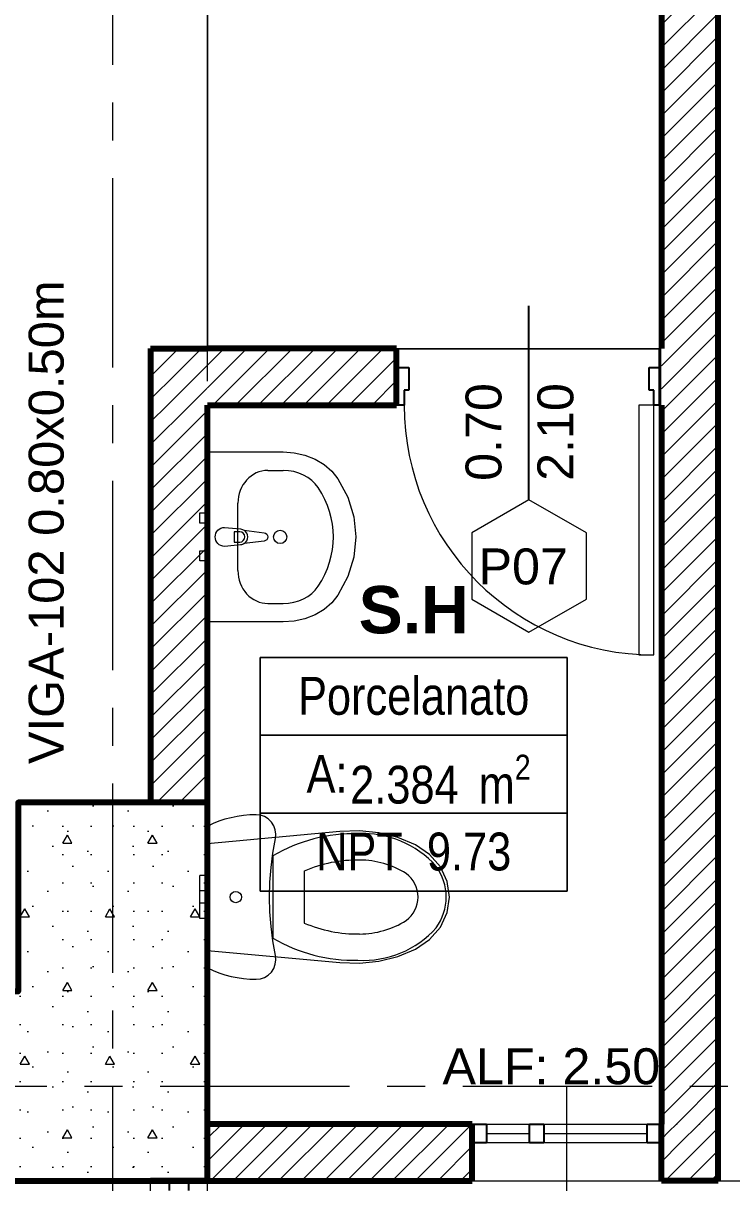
# Model space of a CAD drawing. Header units: inches. Extents: x -38 to 5698, y -33 to 92.
# Drawn here: x 236.083 to 237.956, y 29.695 to 32.76 of the extents above; entities that cross this region are included whole.
import ezdxf

# ---------------------------------------------------------------- set-up
doc = ezdxf.new("R2010")
doc.units = ezdxf.units.IN
doc.header["$MEASUREMENT"] = 0
doc.set_wipeout_variables(frame=1)
for name, pattern in [('Hidden Line', [0.195611, 0.141111, -0.0545]), ('Punto & Raya', [0.65, 0.5, -0.075, 0, -0.075]), ('Rayas', [0.282222, 0.141111, -0.141111]), ('Wipeout_Contour', [1, 0, -1])]:
    doc.linetypes.add(name, pattern=pattern)
for name, color, linetype in [('02 _ ARQ _ ALB _ Ejes Generales', 7, 'Continuous'), ('02 _ ARQ _ ALB _ Mobiliario', 7, 'Continuous'), ('02 _ ARQ _ ZON _ Espacio.3D', 7, 'Continuous'), ('08 _ STR _ EXT _ 06 Columnas', 7, 'Continuous'), ('08 _ STR _ EXT _ 07 Losa Aligerada', 7, 'Continuous'), ('08 _ STR _ EXT _ 09 Vigas', 7, 'Continuous'), ('Dibujo 2D - General', 7, 'Continuous'), ('Estructura - 04 MURO', 253, 'Continuous'), ('Interior - Sanitarios', 7, 'Continuous'), ('Notas - Etiquetas', 251, 'Continuous')]:
    doc.layers.add(name, color=color, linetype=linetype)
doc.styles.add('Estilo_Generado_4', font='swisse.ttf')
doc.styles.add('Estilo_Generado_8', font='arialbd.ttf')
doc.styles.add('Estilo_Generado_9', font='ARIALN.TTF')
pattern_1 = [(45, (185.000023, 3e-09), (-0.030052038, 0.030052038), [])]

msp = doc.modelspace()

# ---------------------------------------------------------------- linework, layer by layer
at = {"layer": '02 _ ARQ _ ALB _ Ejes Generales', "color": 252, "linetype": 'Punto & Raya', "lineweight": 13}
msp.add_line((236.32, 3.05), (236.32, 44.9), dxfattribs=at)
at = {"layer": '02 _ ARQ _ ALB _ Mobiliario', "color": 205, "linetype": 'Continuous', "lineweight": 13}
for p, q in [((236.743, 30.5589), (236.743, 30.45)), ((236.8256, 30.5188), (236.8256, 30.45)), ((236.743, 30.45), (236.743, 30.3411)), ((236.8256, 30.45), (236.8256, 30.3812))]:
    msp.add_line(p, q, dxfattribs=at)
for centre, major_axis, start_param, end_param in [((236.9823, 30.3605), (0.2571, 0), 0.725935, 1.626524), ((236.9579, 30.1919), (0.4255, 0), 1.547178, 2.100199), ((236.9676, 30.1855), (0.3624, 0), 1.557891, 1.973619), ((236.9716, 30.3151), (0.2328, 0), 1.009878, 1.567543), ((237.0628, 30.4492), (0.1386, 0), 0.005861, 0.632505), ((237.0488, 30.4492), (0.0783, 0), 0.010391, 0.933696), ((237.0488, 30.4508), (0.0783, 0), 5.34949, 6.272794), ((237.0628, 30.4508), (0.1386, 0), 5.650681, 6.277325), ((236.9676, 30.7145), (0.3624, 0), 4.309564, 4.725291), ((236.9716, 30.5849), (0.2328, 0), 4.715638, 5.273303), ((236.9823, 30.5395), (0.2571, 0), 4.656658, 5.557246), ((236.9579, 30.7081), (0.4255, 0), 4.182984, 4.736005)]:
    msp.add_ellipse(centre, major_axis=major_axis, ratio=0.999377, start_param=start_param, end_param=end_param, dxfattribs=at)
msp.add_ellipse((236.645, 30.45), major_axis=(0, 0.015), ratio=0.999724, dxfattribs=at)
at = {"layer": '02 _ ARQ _ ZON _ Espacio.3D', "color": 252, "linetype": 'Continuous', "lineweight": 13}
for p, q in [((237.5213, 31.0835), (236.7094, 31.0835)), ((236.7094, 31.0835), (236.7094, 30.4659)), ((236.7094, 31.0835), (237.5213, 31.0835)), ((236.7094, 30.8776), (236.7094, 31.0835)), ((237.5213, 30.4659), (237.5213, 31.0835)), ((237.5213, 31.0835), (237.5213, 30.8776)), ((237.5213, 30.8776), (236.7094, 30.8776)), ((236.7094, 30.8776), (237.5213, 30.8776)), ((236.7094, 30.6718), (236.7094, 30.8776)), ((237.5213, 30.8776), (237.5213, 30.6718)), ((237.5213, 30.6718), (236.7094, 30.6718)), ((236.7094, 30.6718), (237.5213, 30.6718)), ((236.7094, 30.4659), (236.7094, 30.6718)), ((237.5213, 30.6718), (237.5213, 30.4659)), ((236.7094, 30.4659), (237.5213, 30.4659)), ((237.5213, 30.4659), (236.7094, 30.4659))]:
    msp.add_line(p, q, dxfattribs=at)
at = {"layer": '02 _ ARQ _ ZON _ Espacio.3D', "color": 254, "linetype": 'Continuous', "lineweight": 0, "flags": 128}
msp.add_lwpolyline([(229.07, 31), (229.57, 31), (229.57, 29.7499), (235.57, 29.75), (235.57, 30.2), (236.07, 30.2), (236.07, 30.7), (236.42, 30.7), (236.42, 31.8991), (237.7701, 31.8991), (237.7701, 32.9963), (236.42, 32.9963), (236.4201, 39), (236.07, 39), (236.07, 39.4), (235.67, 39.4), (235.67, 39.7505), (229.57, 39.7505), (229.57, 39), (229.07, 39)], dxfattribs=at)
at = {"layer": '02 _ ARQ _ ZON _ Espacio.3D', "color": 9, "linetype": 'Continuous', "lineweight": 5, "flags": 128}
msp.add_lwpolyline([(236.57, 29.85), (237.7701, 29.85), (237.7701, 31.8991), (237.0694, 31.8991), (237.07, 31.7491), (236.57, 31.7491)], close=True, dxfattribs=at)
at = {"layer": '02 _ ARQ _ ZON _ Espacio.3D', "color": 254, "linetype": 'Continuous', "lineweight": 0, "flags": 128}
msp.add_lwpolyline([(236.42, 27), (236.42, 29.7), (231.72, 29.7), (231.72, 26.9), (236.07, 26.9), (236.07, 27)], close=True, dxfattribs=at)
at = {"layer": '08 _ STR _ EXT _ 07 Losa Aligerada', "color": 7, "linetype": 'Rayas', "lineweight": 18, "flags": 128}
msp.add_lwpolyline([(193.22, 11.97, 1.049431), (198.7936, 6.3), (209.6002, 6.3), (209.6002, 6.2005), (214.7981, 6.2005), (214.7981, 7.2), (222.07, 7.2), (222.07, 5.6637), (223.2699, 5.6637), (223.2699, 4.2), (228.3699, 4.2), (228.3699, 5.6637), (229.57, 5.6637), (229.57, 7.2), (236.57, 7.2), (236.57, 14.9999), (236.57, 15.1499), (236.5699, 15.1499), (236.5699, 15.7999), (236.57, 15.7999), (236.57, 18.1001), (236.57, 20.35), (234.07, 20.35), (231.67, 20.35), (231.67, 22.35), (231.67, 22.6), (231.67, 24.5), (231.67, 24.75), (231.67, 26.75), (236.57, 26.75), (236.57, 29.7), (236.57, 35.2005), (236.57, 39.9), (228.67, 39.9), (223.5529, 39.9), (223.5529, 40.9), (218.9324, 40.9), (218.9324, 39.9), (208.37, 39.9), (208.37, 41.4352), (207.42, 41.4352), (207.42, 42.9), (202.22, 42.9), (202.22, 41.4352), (201.2699, 41.4352), (201.2699, 39.9), (196.27, 39.9), (196.27, 41.1), (192.87, 41.1), (192.87, 37.7), (194.07, 37.7), (194.07, 33.9), (193.17, 33.9), (193.17, 21.2663), (193.22, 21.2663)], format="xyb", close=True, dxfattribs=at)
at = {"layer": '08 _ STR _ EXT _ 07 Losa Aligerada', "color": 7, "linetype": 'Continuous', "lineweight": 18, "flags": 128}
msp.add_lwpolyline([(236.57, 26.75), (236.57, 39.9), (228.67, 39.9), (226.1798, 39.9), (226.1798, 40.9), (221.5593, 40.9), (221.5593, 39.9), (208.37, 39.9), (208.37, 42.6544), (207.42, 42.6544)], dxfattribs=at)
msp.add_lwpolyline([(237.92, 29.7), (237.92, 35.2005), (236.57, 35.2005), (236.57, 29.7)], close=True, dxfattribs=at)
at = {"layer": 'Estructura - 04 MURO', "color": 152, "linetype": 'Continuous', "lineweight": 25}
msp.add_line((237.42, 31.5), (237.42, 32.0125), dxfattribs=at)
at = {"layer": 'Estructura - 04 MURO', "color": 7, "linetype": 'Continuous', "lineweight": 80}
for p, q in [((237.77, 31.85), (237.77, 31.9)), ((237.77, 31.85), (237.77, 31.9)), ((237.77, 31.75), (237.77, 31.85)), ((237.77, 31.75), (237.77, 31.85)), ((237.77, 31.75), (237.77, 31.85)), ((236.47, 29.7), (236.42, 29.7)), ((236.47, 29.7), (236.42, 29.7)), ((236.52, 29.7), (236.47, 29.7)), ((236.52, 29.7), (236.47, 29.7)), ((236.52, 29.7), (236.47, 29.7)), ((236.57, 29.7), (236.52, 29.7)), ((236.57, 29.7), (236.52, 29.7))]:
    msp.add_line(p, q, dxfattribs=at)
at = {"layer": 'Estructura - 04 MURO', "color": 165, "linetype": 'Continuous', "lineweight": 25}
for p, q in [((237.102, 31.85), (237.102, 31.79)), ((237.738, 31.79), (237.738, 31.85)), ((237.738, 31.85), (237.77, 31.85)), ((237.77, 31.85), (237.77, 31.75)), ((237.102, 31.79), (237.09, 31.79)), ((237.09, 31.79), (237.09, 31.75)), ((237.75, 31.79), (237.738, 31.79)), ((237.75, 31.75), (237.75, 31.79)), ((237.77, 31.75), (237.75, 31.75)), ((237.3075, 29.85), (237.3075, 29.8)), ((237.4213, 29.8), (237.4213, 29.85)), ((237.4213, 29.85), (237.44, 29.85)), ((237.44, 29.85), (237.4588, 29.85)), ((237.4588, 29.85), (237.4588, 29.8)), ((237.7325, 29.8), (237.7325, 29.85)), ((237.44, 29.8), (237.4213, 29.8)), ((237.4588, 29.8), (237.44, 29.8)), ((236.47, 29.674), (236.47, 29.7)), ((236.52, 29.7), (236.52, 29.674))]:
    msp.add_line(p, q, dxfattribs=at)
at = {"layer": 'Estructura - 04 MURO', "color": 165, "linetype": 'Continuous', "lineweight": 15}
for p, q in [((237.75, 31.75), (237.71, 31.75)), ((237.71, 31.75), (237.71, 31.09)), ((237.75, 31.09), (237.75, 31.75)), ((237.71, 31.09), (237.75, 31.09)), ((237.52, 29.2969), (237.52, 29.95)), ((237.3075, 29.85), (237.4213, 29.85)), ((237.3075, 29.825), (237.4213, 29.825)), ((237.4588, 29.85), (237.7325, 29.85)), ((237.4588, 29.825), (237.7325, 29.825)), ((237.4213, 29.8), (237.3075, 29.8)), ((237.7325, 29.8), (237.4588, 29.8)), ((236.42, 27), (236.42, 29.7)), ((236.57, 27), (236.57, 29.7))]:
    msp.add_line(p, q, dxfattribs=at)
at = {"layer": 'Estructura - 04 MURO', "color": 251, "linetype": 'Continuous', "lineweight": 13, "flags": 128}
msp.add_lwpolyline([(237.42, 31.15), (237.5716, 31.2375), (237.5716, 31.4125), (237.42, 31.5), (237.2685, 31.4125), (237.2685, 31.2375)], close=True, dxfattribs=at)
at = {"layer": 'Estructura - 04 MURO', "color": 7, "linetype": 'Continuous', "lineweight": 15}
msp.add_arc((237.75, 31.75), 0.66, 180, 270, dxfattribs=at)
at = {"layer": 'Interior - Sanitarios', "color": 205, "linetype": 'Continuous', "lineweight": 13}
for p, q in [((236.7299, 31.5777), (236.7699, 31.5777)), ((236.6505, 31.3128), (236.6505, 31.4908)), ((236.6553, 31.4154), (236.6405, 31.4154)), ((236.6405, 31.4154), (236.6405, 31.3882)), ((236.6405, 31.3882), (236.6553, 31.3882)), ((236.7299, 31.2259), (236.7699, 31.2259))]:
    msp.add_line(p, q, dxfattribs=at)
at = {"layer": 'Interior - Sanitarios', "color": 205, "linetype": 'Continuous', "lineweight": 13, "flags": 128}
msp.add_lwpolyline([(236.6155, 31.4268), (236.6575, 31.4228, -0.12102), (236.667, 31.4195), (236.7199, 31.4129, -0.882566), (236.7199, 31.3907), (236.667, 31.3841, -0.12102), (236.6575, 31.3808), (236.6155, 31.3768, -1)], format="xyb", close=True, dxfattribs=at)
at = {"layer": 'Interior - Sanitarios', "color": 205, "linetype": 'Continuous', "lineweight": 13}
msp.add_circle((236.7624, 31.4018), 0.0175, dxfattribs=at)
for centre, radius, start, end in [((236.6556, 31.4018), 0.0211, 302.771, 57.229), ((236.6553, 31.4018), 0.0136, 270, 90)]:
    msp.add_arc(centre, radius, start, end, dxfattribs=at)
for centre, major_axis, ratio, start_param, end_param in [((236.7299, 31.4907), (0, 0.087), 0.9125, 0, 1.570796), ((236.7699, 31.4908), (0.1057, 0), 0.821452, 0.496975, 1.570796), ((236.57, 31.4018), (0.3331, 0), 0.821452, 5.78621, 6.78016), ((236.7299, 31.3129), (0, 0.087), 0.9125, 1.570796, 3.141593), ((236.7699, 31.3127), (0.1057, 0), 0.821452, 4.712389, 5.78621)]:
    msp.add_ellipse(centre, major_axis=major_axis, ratio=ratio, start_param=start_param, end_param=end_param, dxfattribs=at)

# ---------------------------------------------------------------- texts
at = {"layer": '02 _ ARQ _ ZON _ Espacio.3D', "color": 252, "lineweight": 25, "attachment_point": 2}
for s, insert, char_height, style in [('\\A1;{\\pqc;\\pt0;\\fArial|b1|i0|c0|p34;S.H}', (237.1153, 31.272), 0.125, 'Estilo_Generado_8'), ('\\A1;{\\pqc;\\pt0;\\fArial Narrow|b0|i0|c0|p34;Porcelanato}', (237.1153, 31.0317), 0.1, 'Estilo_Generado_9'), ('\\A1;{\\pqc;\\pt0;\\fArial Narrow|b0|i0|c0|p34;A: }', (236.8862, 30.8258), 0.1, 'Estilo_Generado_9'), ('\\A1;{\\pqc;\\pt0,0.3;\\fArial Narrow|b0|i0|c0|p34;2.384\\fArial Narrow|b0|i0|c0|p34;\\A1{\\H.66x;\\S^  ;}\\fArial Narrow|b0|i0|c0|p34; m\\fArial Narrow|b0|i0|c0|p34;\\A1{\\H.66x;\\S2^  ;}}', (237.1859, 30.8262), 0.1, 'Estilo_Generado_9'), ('\\A1;{\\pqc;\\pt0;\\fArial Narrow|b0|i0|c0|p34;NPT  9.73}', (237.1153, 30.6203), 0.1, 'Estilo_Generado_9')]:
    msp.add_mtext(s, dxfattribs=dict(at, insert=insert, char_height=char_height, style=style))
at = {"layer": 'Estructura - 04 MURO', "color": 251, "lineweight": 25, "char_height": 0.095, "attachment_point": 7, "style": 'Estilo_Generado_4'}
for s, insert, rotation in [('\\A1;{\\pql;\\pt0;\\fSwis721 Ex BT|b0|i0|c0|p34;0.70\\fSwis721 Ex BT|b0|i0|c0|p34;\\A1{\\H.66x;\\S^  ;}\\fSwis721 Ex BT|b0|i0|c0|p34;\\fSwis721 Ex BT|b0|i0|c0|p34;}', (237.375, 31.55), 90), ('\\A1;{\\pql;\\pt0;\\fSwis721 Ex BT|b0|i0|c0|p34;2.10\\fSwis721 Ex BT|b0|i0|c0|p34;\\A1{\\H.66x;\\S^  ;}\\fSwis721 Ex BT|b0|i0|c0|p34;\\fSwis721 Ex BT|b0|i0|c0|p34;}', (237.565, 31.55), 90), ('\\A1;{\\pql;\\pt0;\\fSwis721 Ex BT|b0|i0|c0|p34;P07\\fSwis721 Ex BT|b0|i0|c0|p34;\\fSwis721 Ex BT|b0|i0|c0|p34;\\fSwis721 Ex BT|b0|i0|c0|p34;}', (237.2867, 31.275), 360)]:
    msp.add_mtext(s, dxfattribs=dict(at, insert=insert, rotation=rotation))
at = {"layer": 'Notas - Etiquetas', "color": 8, "linetype": 'Continuous', "lineweight": 13, "insert": (236.0976, 30.8014), "char_height": 0.0925, "attachment_point": 1, "rotation": 90, "style": 'Estilo_Generado_4'}
msp.add_mtext('\\A1;{\\pql;\\fSwis721 Ex BT|b0|i0|c0|p34;VIGA-102\\fSwis721 Ex BT|b0|i0|c0|p34; \\fSwis721 Ex BT|b0|i0|c0|p34;0.80\\fSwis721 Ex BT|b0|i0|c0|p34;x\\fSwis721 Ex BT|b0|i0|c0|p34;0.50\\fSwis721 Ex BT|b0|i0|c0|p34;m}', dxfattribs=at)

# ---------------------------------------------------------------- next in the draw order: wipeouts: each hides what was drawn before it
at = {"color": 254, "linetype": 'Wipeout_Contour', "lineweight": 0, "ltscale": 4979.340827}
msp.add_wipeout([(236.57, 31.9), (236.42, 31.9), (236.57, 31.75)], dxfattribs=at).dxf.layer = 'Estructura - 04 MURO'
at = {"color": 254, "linetype": 'Wipeout_Contour', "lineweight": 0, "ltscale": 4984.104528}
msp.add_wipeout([(237.77, 29.85), (237.77, 29.7), (237.92, 29.7)], dxfattribs=at).dxf.layer = 'Estructura - 04 MURO'

# ---------------------------------------------------------------- next in the draw order: hatches: boundary and pattern name
at = {"layer": 'Estructura - 04 MURO', "linetype": 'Continuous', "lineweight": 5}
h = msp.add_hatch(dxfattribs=at)
h.set_pattern_fill('LADRILLO_COMÚN_0002', color=252, style=0, pattern_type=2)
h.set_pattern_definition(pattern_1)
h.paths.add_polyline_path([(236.57, 31.9), (236.42, 31.9), (236.57, 31.75)])
h = msp.add_hatch(dxfattribs=at)
h.set_pattern_fill('LADRILLO_COMÚN_0002', color=252, style=0, pattern_type=2)
h.set_pattern_definition(pattern_1)
h.paths.add_polyline_path([(237.77, 29.85), (237.77, 29.7), (237.92, 29.7)])

# ---------------------------------------------------------------- next in the draw order: wipeouts: each hides what was drawn before it
at = {"color": 254, "linetype": 'Wipeout_Contour', "lineweight": 0, "ltscale": 4980.168611}
msp.add_wipeout([(236.42, 31.9), (236.42, 31.75), (236.57, 31.75)], dxfattribs=at).dxf.layer = 'Estructura - 04 MURO'
at = {"color": 254, "linetype": 'Wipeout_Contour', "lineweight": 0, "ltscale": 4983.275276}
msp.add_wipeout([(237.77, 29.85), (237.92, 29.7), (237.92, 29.85)], dxfattribs=at).dxf.layer = 'Estructura - 04 MURO'

# ---------------------------------------------------------------- next in the draw order: hatches: boundary and pattern name
at = {"layer": 'Estructura - 04 MURO', "linetype": 'Continuous', "lineweight": 5}
h = msp.add_hatch(dxfattribs=at)
h.set_pattern_fill('LADRILLO_COMÚN_0002', color=252, style=0, pattern_type=2)
h.set_pattern_definition(pattern_1)
h.paths.add_polyline_path([(236.42, 31.9), (236.42, 31.75), (236.57, 31.75)])
h = msp.add_hatch(dxfattribs=at)
h.set_pattern_fill('LADRILLO_COMÚN_0002', color=252, style=0, pattern_type=2)
h.set_pattern_definition(pattern_1)
h.paths.add_polyline_path([(237.77, 29.85), (237.92, 29.7), (237.92, 29.85)])

# ---------------------------------------------------------------- next in the draw order: linework, layer by layer
at = {"layer": 'Estructura - 04 MURO', "color": 165, "linetype": 'Continuous', "lineweight": 25}
msp.add_line((237.77, 29.8), (237.7325, 29.8), dxfattribs=at)
at = {"layer": 'Estructura - 04 MURO', "color": 7, "linetype": 'Continuous', "lineweight": 80}
msp.add_line((237.77, 29.7), (237.77, 29.8), dxfattribs=at)
msp.add_line((237.77, 29.7), (237.77, 29.8), dxfattribs=at)
at = {"layer": 'Estructura - 04 MURO', "color": 7, "linetype": 'Continuous', "lineweight": 80, "flags": 128}
for points in [[(236.42, 31.9), (236.57, 31.9)], [(237.92, 29.7), (237.77, 29.7)]]:
    msp.add_lwpolyline(points, dxfattribs=at)

# ---------------------------------------------------------------- next in the draw order: wipeouts: each hides what was drawn before it
at = {"color": 254, "linetype": 'Wipeout_Contour', "lineweight": 0, "ltscale": 6645.128384}
msp.add_wipeout([(237.77, 35.0505), (237.77, 29.85), (237.92, 29.85), (237.92, 35.0505)], dxfattribs=at).dxf.layer = 'Estructura - 04 MURO'
at = {"color": 254, "linetype": 'Wipeout_Contour', "lineweight": 0, "ltscale": 9958.539525}
msp.add_wipeout([(236.42, 30.7), (236.57, 30.7), (236.57, 29.85), (236.57, 29.85), (236.57, 31.75), (236.42, 31.75)], dxfattribs=at).dxf.layer = 'Estructura - 04 MURO'

# ---------------------------------------------------------------- next in the draw order: hatches: boundary and pattern name
at = {"layer": 'Estructura - 04 MURO', "linetype": 'Continuous', "lineweight": 5}
h = msp.add_hatch(dxfattribs=at)
h.set_pattern_fill('LADRILLO_COMÚN_0002', color=252, style=0, pattern_type=2)
h.set_pattern_definition(pattern_1)
h.paths.add_polyline_path([(237.77, 35.0505), (237.77, 29.85), (237.92, 29.85), (237.92, 35.0505)])
h = msp.add_hatch(dxfattribs=at)
h.set_pattern_fill('LADRILLO_COMÚN_0002', color=252, style=0, pattern_type=2)
h.set_pattern_definition(pattern_1)
h.paths.add_polyline_path([(236.42, 30.7), (236.57, 30.7), (236.57, 29.85), (236.57, 29.85), (236.57, 31.75), (236.42, 31.75)])

# ---------------------------------------------------------------- next in the draw order: linework, layer by layer
at = {"layer": '02 _ ARQ _ ALB _ Ejes Generales', "color": 252, "linetype": 'Punto & Raya', "lineweight": 13}
msp.add_line((190.8454, 29.95), (239.57, 29.95), dxfattribs=at)
at = {"layer": '02 _ ARQ _ ALB _ Mobiliario', "color": 205, "linetype": 'Continuous', "lineweight": 13}
for p, q in [((236.55, 30.4903), (236.55, 30.507)), ((236.57, 30.507), (236.55, 30.507)), ((236.57, 30.4903), (236.57, 30.507)), ((236.55, 30.466), (236.55, 30.4903)), ((236.57, 30.466), (236.57, 30.4903)), ((236.55, 30.4613), (236.55, 30.466)), ((236.57, 30.466), (236.55, 30.466)), ((236.55, 30.45), (236.55, 30.4613)), ((236.55, 30.4387), (236.55, 30.45)), ((236.55, 30.434), (236.55, 30.4387)), ((236.57, 30.4613), (236.57, 30.466)), ((236.57, 30.45), (236.57, 30.4613)), ((236.57, 30.4387), (236.57, 30.45)), ((236.57, 30.434), (236.57, 30.4387)), ((236.57, 30.434), (236.55, 30.434)), ((236.55, 30.4097), (236.55, 30.434)), ((236.55, 30.393), (236.55, 30.4097)), ((236.57, 30.4097), (236.57, 30.434)), ((236.57, 30.393), (236.57, 30.4097)), ((236.57, 30.393), (236.55, 30.393))]:
    msp.add_line(p, q, dxfattribs=at)
at = {"layer": '02 _ ARQ _ ALB _ Mobiliario', "color": 205, "linetype": 'Continuous', "lineweight": 13, "flags": 128}
for points in [[(236.57, 30.2632), (236.5851, 30.2561), (236.6005, 30.2499), (236.6163, 30.2446), (236.6324, 30.2403), (236.6487, 30.2369), (236.6652, 30.2345), (236.6818, 30.233), (236.6985, 30.2325), (236.71, 30.2338), (236.721, 30.2376), (236.7309, 30.2437), (236.7391, 30.2518), (236.7455, 30.2615), (236.7495, 30.2724), (236.751, 30.2839), (236.75, 30.2955), (236.7432, 30.3338), (236.7383, 30.3724), (236.7354, 30.4111), (236.7344, 30.45), (236.7354, 30.4889), (236.7383, 30.5276), (236.7432, 30.5662), (236.75, 30.6045), (236.751, 30.6161), (236.7495, 30.6276), (236.7455, 30.6385), (236.7391, 30.6482), (236.7309, 30.6563), (236.721, 30.6624), (236.71, 30.6662), (236.6985, 30.6675), (236.6818, 30.667), (236.6652, 30.6655), (236.6487, 30.6631), (236.6324, 30.6597), (236.6163, 30.6554), (236.6005, 30.6501), (236.5851, 30.6439), (236.57, 30.6368)], [(237.0234, 30.2806), (237.0732, 30.293), (237.1201, 30.312), (237.1573, 30.3376), (237.1858, 30.3706), (237.2038, 30.409), (237.21, 30.45), (237.2038, 30.491), (237.1858, 30.5294), (237.1573, 30.5624), (237.1201, 30.588), (237.0732, 30.607), (237.0234, 30.6194), (236.9721, 30.6249), (236.9204, 30.6233), (236.57, 30.591), (236.57, 30.309), (236.9204, 30.2767), (236.9721, 30.2751)]]:
    msp.add_lwpolyline(points, close=True, dxfattribs=at)
at = {"layer": 'Estructura - 04 MURO', "color": 165, "linetype": 'Continuous', "lineweight": 25}
msp.add_line((237.7325, 29.85), (237.77, 29.85), dxfattribs=at)
at = {"layer": 'Estructura - 04 MURO', "color": 7, "linetype": 'Continuous', "lineweight": 80}
msp.add_line((237.77, 29.8), (237.77, 29.85), dxfattribs=at)
msp.add_line((237.77, 29.8), (237.77, 29.85), dxfattribs=at)
msp.add_line((237.77, 29.8), (237.77, 29.85), dxfattribs=at)
at = {"layer": 'Estructura - 04 MURO', "color": 7, "linetype": 'Continuous', "lineweight": 80, "flags": 128}
for points in [[(237.92, 29.7), (237.92, 35.0505)], [(237.77, 33), (237.77, 31.9)], [(236.42, 31.9), (236.42, 30.7)], [(236.57, 29.85), (236.57, 31.75)], [(237.77, 31.75), (237.77, 29.85)], [(236.57, 29.85), (236.57, 29.85)]]:
    msp.add_lwpolyline(points, dxfattribs=at)
at = {"layer": 'Interior - Sanitarios', "color": 205, "linetype": 'Continuous', "lineweight": 13, "flags": 128}
for points in [[(236.57, 31.6266), (236.7699, 31.6266), (236.7993, 31.6244), (236.8278, 31.6179), (236.8544, 31.6074), (236.8783, 31.5932), (236.8988, 31.5757), (236.9151, 31.5555), (236.9412, 31.5067), (236.9572, 31.455), (236.9626, 31.4018), (236.9572, 31.3486), (236.9412, 31.2969), (236.9151, 31.2481), (236.8988, 31.2279), (236.8783, 31.2104), (236.8544, 31.1961), (236.8278, 31.1856), (236.7993, 31.1792), (236.7699, 31.177), (236.57, 31.177)], [(236.57, 31.4653), (236.57, 31.4383), (236.55, 31.4383), (236.55, 31.4653)], [(236.57, 31.3653), (236.57, 31.3383), (236.55, 31.3383), (236.55, 31.3653)]]:
    msp.add_lwpolyline(points, close=True, dxfattribs=at)

# ---------------------------------------------------------------- next in the draw order: texts
at = {"layer": 'Estructura - 04 MURO', "color": 251, "lineweight": 25, "insert": (237.1913, 29.9275), "char_height": 0.095, "attachment_point": 7, "style": 'Estilo_Generado_4'}
msp.add_mtext('\\A1;{\\pql;\\pt0;\\fSwis721 Ex BT|b0|i0|c0|p34;ALF: 2.50\\fSwis721 Ex BT|b0|i0|c0|p34;\\A1{\\H.66x;\\S^  ;}\\fSwis721 Ex BT|b0|i0|c0|p34;\\fSwis721 Ex BT|b0|i0|c0|p34;}', dxfattribs=at)

# ---------------------------------------------------------------- next in the draw order: wipeouts: each hides what was drawn before it
at = {"color": 254, "linetype": 'Wipeout_Contour', "lineweight": 0, "ltscale": 6640.972741}
msp.add_wipeout([(236.57, 31.9), (236.57, 31.75), (237.07, 31.75), (237.07, 31.9)], dxfattribs=at).dxf.layer = 'Estructura - 04 MURO'
at = {"color": 254, "linetype": 'Wipeout_Contour', "lineweight": 0, "ltscale": 6641.220461}
msp.add_wipeout([(236.57, 29.7), (237.27, 29.7), (237.27, 29.85), (236.57, 29.85)], dxfattribs=at).dxf.layer = 'Estructura - 04 MURO'

# ---------------------------------------------------------------- next in the draw order: hatches: boundary and pattern name
at = {"layer": '08 _ STR _ EXT _ 06 Columnas', "linetype": 'Continuous', "lineweight": 9}
h = msp.add_hatch(dxfattribs=at)
h.set_pattern_fill('HORMIGÓN_EN_MASA_0002', style=0, pattern_type=2)
h.set_pattern_definition([(0, (185.00002, 3e-09), (0, 0.3897114), [0.024375, -0.200625]), (0, (185.11252, 0.19486), (0, 0.3897114), [0.024375, -0.200625]), (60, (185.00002, 3e-09), (-0.3375, 0.1948557), [0.024375, -0.200625]), (60, (185.22502, 3e-09), (-0.3375, 0.1948557), [0.024375, -0.200625]), (120, (185.0244, 3e-09), (0.3375, 0.1948557), [0.024375, -0.200625]), (120, (185.2494, 3e-09), (0.3375, 0.1948557), [0.024375, -0.200625]), (0, (185.00002, 0.0375), (0, 0.075), [0, -0.075, 0, -0.1125]), (45, (185.03752, 0.0375), (-0.05303301, 0.05303301), [0, -0.05625, 0, -0.09375])])
h.paths.add_polyline_path([(235.57, 29.7), (236.57, 29.7), (236.57, 30.7), (236.07, 30.7), (236.07, 30.2), (235.57, 30.2)])
at = {"layer": 'Estructura - 04 MURO', "linetype": 'Continuous', "lineweight": 5}
h = msp.add_hatch(dxfattribs=at)
h.set_pattern_fill('LADRILLO_COMÚN_0002', color=252, style=0, pattern_type=2)
h.set_pattern_definition(pattern_1)
h.paths.add_polyline_path([(236.57, 31.9), (236.57, 31.75), (237.07, 31.75), (237.07, 31.9)])
h = msp.add_hatch(dxfattribs=at)
h.set_pattern_fill('LADRILLO_COMÚN_0002', color=252, style=0, pattern_type=2)
h.set_pattern_definition(pattern_1)
h.paths.add_polyline_path([(236.57, 29.7), (237.27, 29.7), (237.27, 29.85), (236.57, 29.85)])

# ---------------------------------------------------------------- next in the draw order: linework, layer by layer
at = {"layer": '08 _ STR _ EXT _ 06 Columnas', "color": 7, "linetype": 'Continuous', "lineweight": 80, "flags": 128}
msp.add_lwpolyline([(235.57, 29.7), (236.57, 29.7), (236.57, 30.7), (236.07, 30.7), (236.07, 30.2), (235.57, 30.2)], close=True, dxfattribs=at)
at = {"layer": '08 _ STR _ EXT _ 09 Vigas', "color": 251, "linetype": 'Hidden Line', "lineweight": 13}
msp.add_line((236.57, 26.75), (236.57, 39.9), dxfattribs=at)
at = {"layer": 'Dibujo 2D - General', "color": 7, "linetype": 'Continuous', "lineweight": 13}
msp.add_line((236.57, 29.7), (240.0467, 29.7), dxfattribs=at)
at = {"layer": 'Estructura - 04 MURO', "color": 7, "linetype": 'Continuous', "lineweight": 80}
for p, q in [((237.07, 31.85), (237.07, 31.9)), ((237.07, 31.85), (237.07, 31.9)), ((237.07, 31.75), (237.07, 31.85)), ((237.07, 31.75), (237.07, 31.85)), ((237.07, 31.75), (237.07, 31.85)), ((237.27, 29.8), (237.27, 29.85)), ((237.27, 29.8), (237.27, 29.85)), ((237.27, 29.8), (237.27, 29.85)), ((237.27, 29.7), (237.27, 29.8)), ((237.27, 29.7), (237.27, 29.8))]:
    msp.add_line(p, q, dxfattribs=at)
at = {"layer": 'Estructura - 04 MURO', "color": 165, "linetype": 'Continuous', "lineweight": 25}
for p, q in [((237.07, 31.75), (237.07, 31.85)), ((237.07, 31.85), (237.102, 31.85)), ((237.09, 31.75), (237.07, 31.75)), ((237.27, 29.85), (237.3075, 29.85)), ((237.3075, 29.8), (237.27, 29.8))]:
    msp.add_line(p, q, dxfattribs=at)
at = {"layer": 'Estructura - 04 MURO', "color": 165, "linetype": 'Continuous', "lineweight": 15}
for p, q in [((237.27, 29.85), (237.77, 29.85)), ((237.27, 29.7), (237.77, 29.7))]:
    msp.add_line(p, q, dxfattribs=at)
at = {"layer": 'Estructura - 04 MURO', "color": 7, "linetype": 'Continuous', "lineweight": 80, "flags": 128}
for points in [[(237.07, 31.9), (236.57, 31.9)], [(236.57, 31.75), (237.07, 31.75)], [(237.27, 29.85), (236.57, 29.85)], [(236.57, 29.7), (237.27, 29.7)]]:
    msp.add_lwpolyline(points, dxfattribs=at)

doc.saveas('drawing.dxf')
